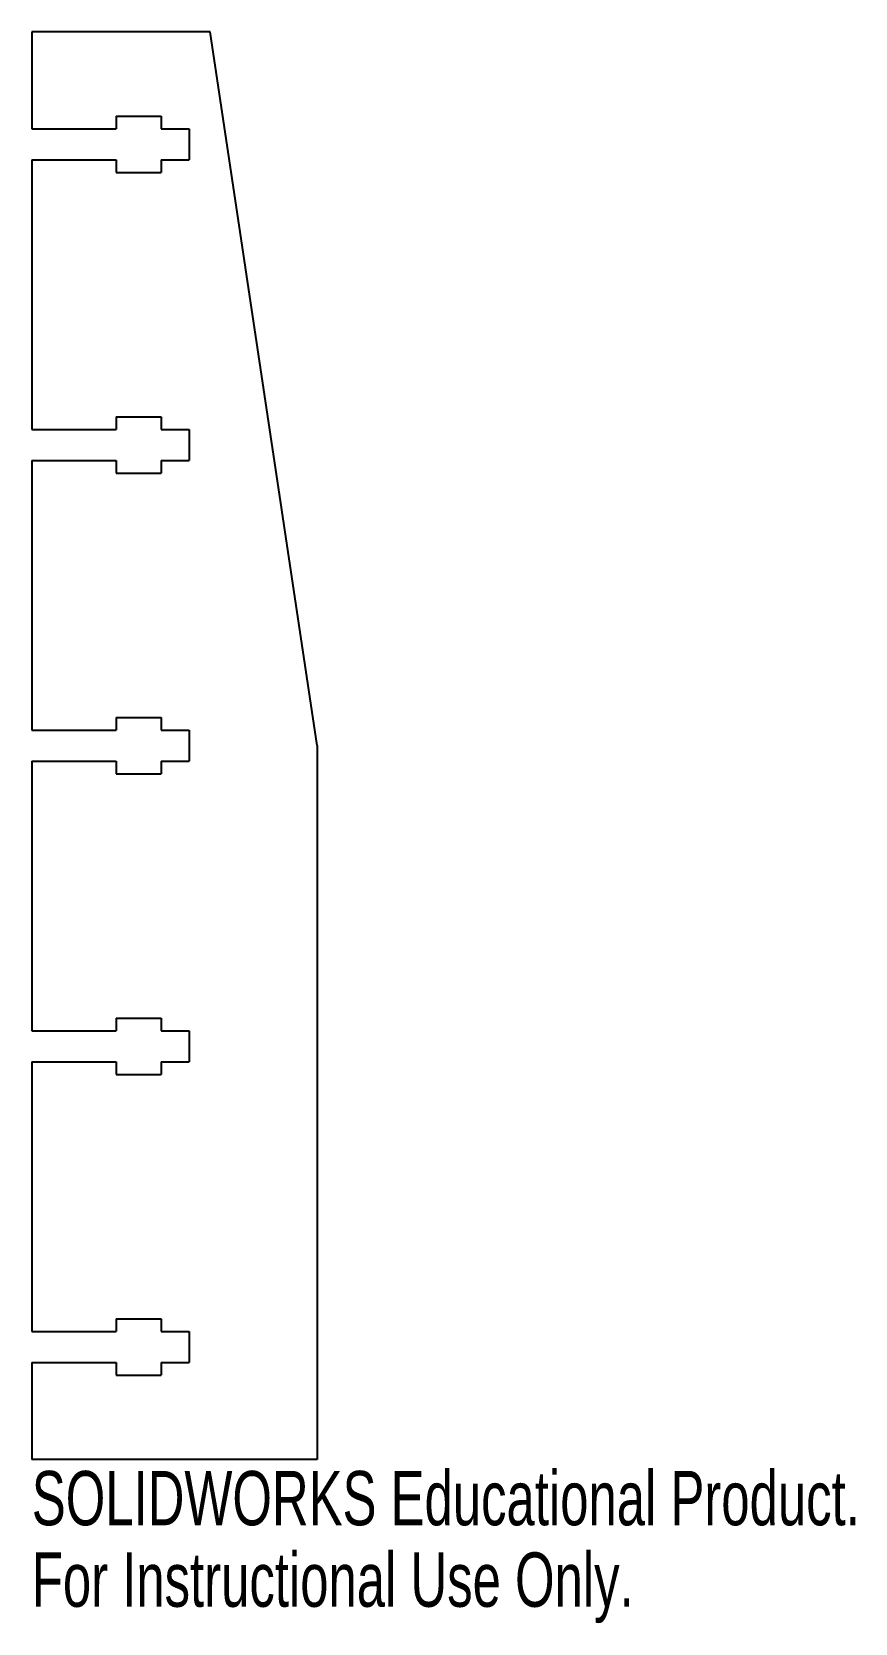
# Model space of a CAD drawing. Header units: millimetres. Extents: x 0 to 73, y -78 to 64.
import ezdxf

# ---------------------------------------------------------------- set-up
doc = ezdxf.new("R2010")
doc.units = ezdxf.units.MM
doc.styles.add('SLDTEXTSTYLE0', font='TXT', dxfattribs={"width": 0.7})

msp = doc.modelspace()

# ---------------------------------------------------------------- linework, layer by layer
at = {"color": 7, "linetype": 'Continuous', "lineweight": 25}
for p, q in [((15.875, 63.5), (0, 63.5)), ((0, 63.5), (0, 54.875)), ((25.4, 0), (15.875, 63.5)), ((7.5, 56), (7.5, 54.875)), ((7.5, 56), (11.5, 56)), ((11.5, 56), (11.5, 54.875)), ((0, 54.875), (7.5, 54.875)), ((11.5, 54.875), (14, 54.875)), ((14, 54.875), (14, 52.125)), ((0, 52.125), (7.5, 52.125)), ((0, 52.125), (0, 28.125)), ((7.5, 52.125), (7.5, 51)), ((7.5, 51), (11.5, 51)), ((11.5, 52.125), (14, 52.125)), ((11.5, 52.125), (11.5, 51)), ((7.5, 29.25), (7.5, 28.125)), ((7.5, 29.25), (11.5, 29.25)), ((11.5, 29.25), (11.5, 28.125)), ((0, 28.125), (7.5, 28.125)), ((11.5, 28.125), (14, 28.125)), ((14, 28.125), (14, 25.375)), ((0, 25.375), (7.5, 25.375)), ((0, 25.375), (0, 1.375)), ((7.5, 25.375), (7.5, 24.25)), ((7.5, 24.25), (11.5, 24.25)), ((11.5, 25.375), (14, 25.375)), ((11.5, 25.375), (11.5, 24.25)), ((7.5, 2.5), (7.5, 1.375)), ((7.5, 2.5), (11.5, 2.5)), ((11.5, 2.5), (11.5, 1.375)), ((0, 1.375), (7.5, 1.375)), ((11.5, 1.375), (14, 1.375)), ((14, 1.375), (14, -1.375)), ((25.4, 0), (25.4, -63.5)), ((0, -1.375), (7.5, -1.375)), ((0, -1.375), (0, -25.375)), ((7.5, -1.375), (7.5, -2.5)), ((11.5, -1.375), (14, -1.375)), ((11.5, -1.375), (11.5, -2.5)), ((7.5, -2.5), (11.5, -2.5)), ((0, -25.375), (7.5, -25.375)), ((7.5, -24.25), (7.5, -25.375)), ((7.5, -24.25), (11.5, -24.25)), ((11.5, -24.25), (11.5, -25.375)), ((11.5, -25.375), (14, -25.375)), ((14, -25.375), (14, -28.125)), ((0, -28.125), (7.5, -28.125)), ((0, -28.125), (0, -52.125)), ((7.5, -28.125), (7.5, -29.25)), ((11.5, -28.125), (14, -28.125)), ((11.5, -28.125), (11.5, -29.25)), ((7.5, -29.25), (11.5, -29.25)), ((0, -52.125), (7.5, -52.125)), ((7.5, -51), (7.5, -52.125)), ((7.5, -51), (11.5, -51)), ((11.5, -51), (11.5, -52.125)), ((11.5, -52.125), (14, -52.125)), ((14, -52.125), (14, -54.875)), ((0, -54.875), (7.5, -54.875)), ((0, -54.875), (0, -63.5)), ((7.5, -54.875), (7.5, -56)), ((11.5, -54.875), (14, -54.875)), ((11.5, -54.875), (11.5, -56)), ((7.5, -56), (11.5, -56)), ((25.4, -63.5), (0, -63.5))]:
    msp.add_line(p, q, dxfattribs=at)

# ---------------------------------------------------------------- texts
at = {"color": 7, "linetype": 'Continuous', "char_height": 4.83362, "attachment_point": 1, "style": 'SLDTEXTSTYLE0'}
for s, insert in [('SOLIDWORKS Educational Product.', (0, -64.52)), ('For Instructional Use Only.', (0, -71.77))]:
    msp.add_mtext(s, dxfattribs=dict(at, insert=insert))

doc.saveas('drawing.dxf')
